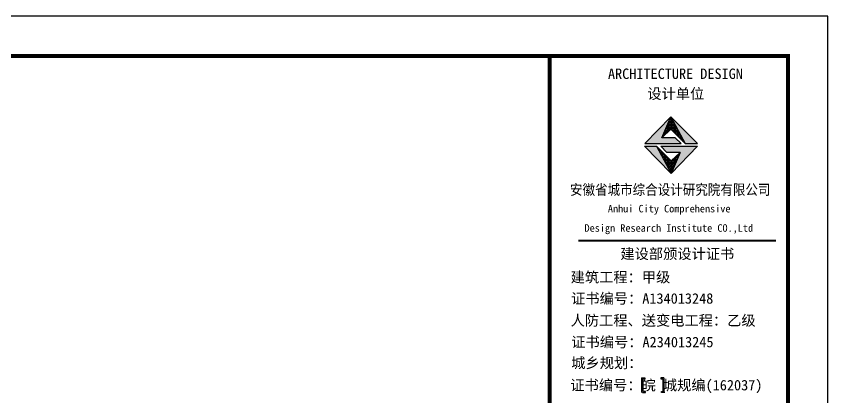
# Model space of a CAD drawing. Extents: x 32461 to 372567, y -698896 to 182569.
# Drawn here: x 155054 to 185723, y -167163 to -152749 of the extents above; entities that cross this region are included whole.
import ezdxf

# ---------------------------------------------------------------- set-up
doc = ezdxf.new("R2010")
doc.units = 0
doc.header["$LTSCALE"] = 1000
doc.header["$MEASUREMENT"] = 0
doc.layers.add('PUB_TITLE', color=4, linetype='CONTINUOUS')
doc.layers.add('图框', color=4, linetype='CONTINUOUS')
doc.styles.add('黑体', font='simhei.ttf', dxfattribs={"width": 0.6, "height": 4.3})

msp = doc.modelspace()

# ---------------------------------------------------------------- hatches: boundary and pattern name
at = {"layer": '图框'}
for color, points in [(1, [(179455.4, -157338.8), (179796.8, -156546.8), (178812.2, -157558.7), (180183.1, -157558.7), (179955.7, -157338.8)]), (1, [(180334.7, -157562.9), (180798.9, -157562.9), (179796.8, -156546.8)]), (1, [(179256.2, -157660.6), (178801, -157660.6), (179810.1, -158685.5)]), (1, [(179413.2, -157657.5), (179637, -157892.4), (180144.1, -157892.4), (179810.1, -158685.5), (180799.6, -157657.5)]), (4, [(178727.8, -166444.8), (178804.7, -166444.8), (178804.7, -166406.3), (178769.2, -166406.3), (178686.4, -166406.3), (178686.4, -166964.9), (178769.2, -166964.9), (178804.7, -166964.9), (178804.7, -166926.5), (178727.8, -166926.5)]), (4, [(179485.3, -166926.5), (179408.4, -166926.5), (179408.4, -166964.9), (179443.9, -166964.9), (179526.7, -166964.9), (179526.7, -166406.3), (179443.9, -166406.3), (179408.4, -166406.3), (179408.4, -166444.8), (179485.3, -166444.8)])]:
    msp.add_hatch(color=color, dxfattribs=at).paths.add_polyline_path(points)
h = msp.add_hatch(dxfattribs=at)
h.set_pattern_fill('DOTS', color=256, scale=450, style=0)
h.set_pattern_definition([(0, (-3239247.412, 1135027.978), (14.0625, 28.125), [0, -28.125])])
h.paths.add_polyline_path([(179810.1, -158685.5), (179810.1, -158213.1), (179256.2, -157660.6)])
h.paths.add_polyline_path([(180144.1, -157892.4), (179810.1, -158213.1), (179810.1, -158685.5)])
h.paths.add_polyline_path([(179796.8, -156546.8), (179796.8, -157012.6), (180334.7, -157562.9)])
h.paths.add_polyline_path([(179796.8, -157012.6), (179796.8, -156546.8), (179455.4, -157338.8)])

# ---------------------------------------------------------------- linework, layer by layer
at = {"layer": 'PUB_TITLE'}
msp.add_lwpolyline([(74273.1, -215748.7), (185723.1, -215748.7), (185723.1, -152748.7), (74273.1, -152748.7)], close=True, dxfattribs=at)
at = {"layer": 'PUB_TITLE', "const_width": 150}
msp.add_lwpolyline([(78023.1, -214248.7), (184223.1, -214248.7), (184223.1, -154248.7), (78023.1, -154248.7)], close=True, dxfattribs=at)
at = {"layer": '图框'}
for p, q in [((179455.4, -157338.8), (179796.8, -156546.8)), ((179796.8, -156546.8), (180334.7, -157562.9)), ((179810.1, -158685.5), (178801, -157660.6)), ((178801, -157660.6), (179256.2, -157660.6)), ((179810.1, -158685.5), (178801, -157660.6)), ((178801, -157660.6), (179256.2, -157660.6)), ((178801, -157660.6), (179256.2, -157660.6)), ((179810.1, -158213.1), (179256.2, -157660.6)), ((179413.2, -157657.5), (180799.6, -157657.5)), ((179637, -157892.4), (179413.2, -157657.5)), ((180144.1, -157892.4), (179637, -157892.4)), ((180799.6, -157657.5), (179810.1, -158685.5)), ((179810.1, -158213.1), (180144.1, -157892.4)), ((180144.1, -157892.4), (179810.1, -158685.5)), ((179810.1, -158685.5), (179810.1, -158213.1)), ((179810.1, -158685.5), (179810.1, -158213.1)), ((179810.1, -158685.5), (179810.1, -158213.1))]:
    msp.add_line(p, q, dxfattribs=at)
at = {"layer": '图框', "color": 1}
for p, q in [((179810.1, -158685.5), (178801, -157660.6)), ((179256.2, -157660.6), (179810.1, -158685.5))]:
    msp.add_line(p, q, dxfattribs=at)
at = {"layer": '图框', "color": 4}
for p, q in [((178686.4, -166406.3), (178769.2, -166406.3)), ((178686.4, -166406.3), (178686.4, -166964.9)), ((178804.7, -166444.8), (178727.8, -166444.8)), ((178727.8, -166444.8), (178727.8, -166926.5)), ((178769.2, -166406.3), (178804.7, -166406.3)), ((178804.7, -166406.3), (178804.7, -166444.8)), ((179443.9, -166406.3), (179408.4, -166406.3)), ((179408.4, -166406.3), (179408.4, -166444.8)), ((179408.4, -166444.8), (179485.3, -166444.8)), ((179526.7, -166406.3), (179443.9, -166406.3)), ((179485.3, -166444.8), (179485.3, -166926.5)), ((179526.7, -166406.3), (179526.7, -166964.9)), ((178720.8, -166964.9), (178803.7, -166964.9)), ((178839.2, -166926.5), (178762.3, -166926.5)), ((178803.7, -166964.9), (178839.2, -166964.9)), ((178839.2, -166964.9), (178839.2, -166926.5)), ((179442.8, -166964.9), (179442.8, -166926.5)), ((179442.8, -166926.5), (179519.8, -166926.5)), ((179478.4, -166964.9), (179442.8, -166964.9)), ((179561.2, -166964.9), (179478.4, -166964.9))]:
    msp.add_line(p, q, dxfattribs=at)
at = {"layer": '图框', "color": 4, "const_width": 147.9}
msp.add_lwpolyline([(175209.2, -154248.7), (184223.1, -154248.7), (184223.1, -214248.7), (175209.2, -214248.7)], close=True, dxfattribs=at)
at = {"layer": '图框'}
for points in [[(179955.7, -157338.8), (179455.4, -157338.8), (179796.8, -157012.6), (180334.7, -157562.9), (180798.9, -157562.9), (179796.8, -156546.8), (178812.2, -157558.7), (180183.1, -157558.7), (179955.7, -157338.8)], [(179796.8, -156546.8), (179796.8, -157012.6)]]:
    msp.add_lwpolyline(points, dxfattribs=at)
at = {"layer": '图框', "color": 4, "const_width": 74.7}
msp.add_lwpolyline([(176302.3, -161232.7), (183772.3, -161232.7)], dxfattribs=at)

# ---------------------------------------------------------------- texts
at = {"layer": '图框', "color": 4, "style": '黑体'}
for s, height, p in [('ARCHITECTURE DESIGN', 394.416, (177416.8, -155118.3)), ('设计单位', 394.42, (178903.8, -155873.7)), ('Anhui City Comprehensive ', 283.86, (177412.8, -160161)), (' Design Research Institute CO.,Ltd', 283.86, (176336.8, -160891.4)), ('建设部颁设计证书', 394.42, (177885.5, -161920.7)), (' 建筑工程：甲级', 394.42, (175738.6, -162804.5)), ('证书编号：A134013248', 394.416, (176023.9, -163608.2)), ('人防工程、送变电工程：乙级', 394.416, (176003.2, -164438.8)), ('证书编号：A234013245', 394.416, (176031.1, -165255.1)), ('城乡规划：', 394.42, (176028.2, -166043)), ('证书编号：皖 城规编(162037)', 394.416, (175996.7, -166883.2))]:
    msp.add_text(s, height=height, dxfattribs=at).set_placement(p)
at = {"layer": '图框', "color": 4, "style": '黑体', "width": 0.88}
msp.add_text('安徽省城市综合设计研究院有限公司', height=394.416, dxfattribs=at).set_placement((175981.6, -159498))

doc.saveas('drawing.dxf')
